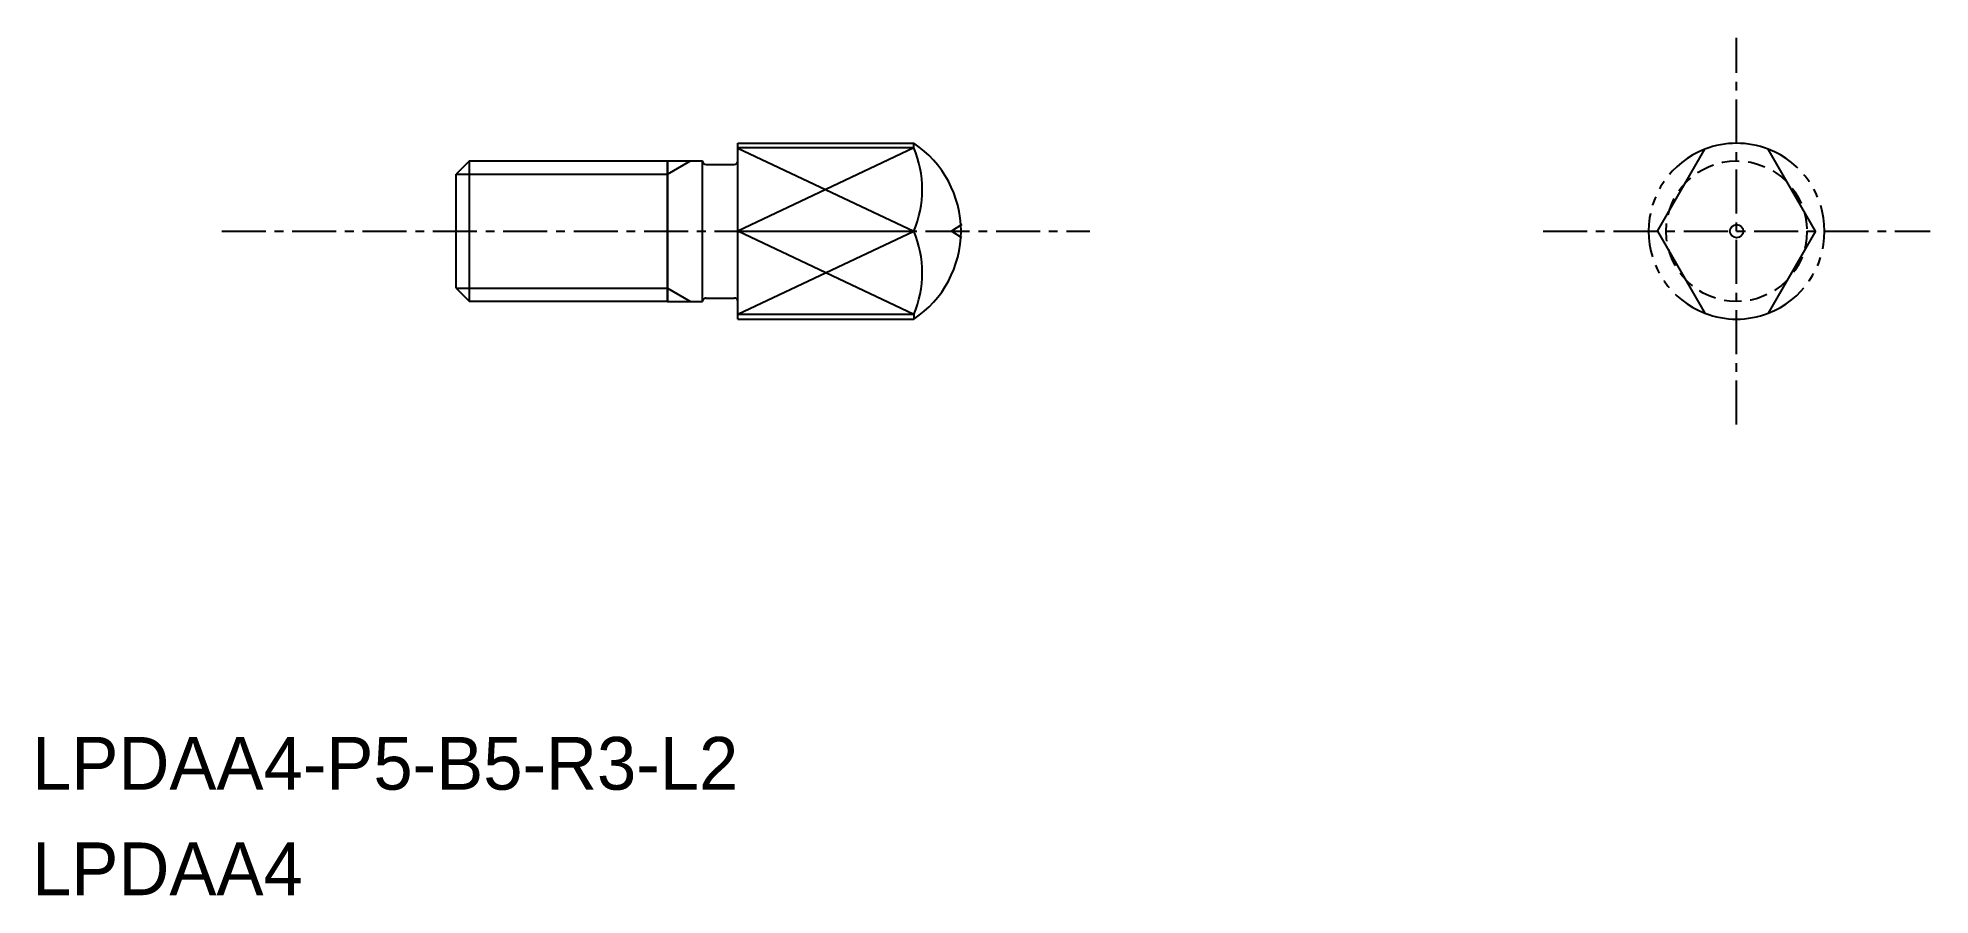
# Model space of a CAD drawing. Extents: x -2019.2 to -1965.5, y -503.1 to -478.7.
import ezdxf

# ---------------------------------------------------------------- set-up
doc = ezdxf.new("R2010")
doc.units = 0
for name, pattern in [('CENTER', [2, 1.25, -0.25, 0.25, -0.25]), ('DASHED', [0.75, 0.5, -0.25]), ('PHANTOM', [2.5, 1.25, -0.25, 0.25, -0.25, 0.25, -0.25])]:
    doc.linetypes.add(name, pattern=pattern)
doc.layers.get('0').update_dxf_attribs({"linetype": 'CONTINUOUS'})
doc.layers.add('CENTER', color=1, linetype='CENTER')

msp = doc.modelspace()

# ---------------------------------------------------------------- linework, layer by layer
for p, q in [((-1999.357, -481.678), (-1994.357, -481.678)), ((-1999.357, -486.678), (-1999.357, -481.678)), ((-1994.357, -481.809), (-1994.357, -481.678)), ((-2001.357, -486.178), (-2001.357, -482.178)), ((-2001.357, -482.178), (-2000.357, -482.178)), ((-2000.357, -486.178), (-2000.357, -482.178)), ((-2000.257, -482.278), (-1999.457, -482.278)), ((-1994.357, -481.809), (-1999.357, -481.809)), ((-1999.357, -482.178), (-1999.357, -482.178)), ((-2000.257, -486.078), (-1999.457, -486.078)), ((-2001.357, -486.178), (-2000.357, -486.178)), ((-1999.357, -486.178), (-1999.357, -486.178)), ((-1994.357, -486.548), (-1999.357, -486.548)), ((-1994.357, -486.548), (-1994.357, -486.678)), ((-1999.357, -486.678), (-1994.357, -486.678))]:
    msp.add_line(p, q)
at = {"color": 7, "linetype": 'CONTINUOUS'}
for p, q in [((-2006.978, -482.178), (-2007.357, -482.557)), ((-2006.978, -482.178), (-2001.357, -482.178)), ((-2006.978, -486.178), (-2006.978, -482.178)), ((-2001.357, -482.178), (-2001.357, -486.178)), ((-1973.223, -484.178), (-1971.877, -481.846)), ((-1968.73, -484.178), (-1970.077, -481.846)), ((-2007.357, -485.799), (-2007.357, -482.557)), ((-1999.357, -484.178), (-1994.357, -484.178)), ((-1973.223, -484.178), (-1971.877, -486.511)), ((-1968.73, -484.178), (-1970.077, -486.511)), ((-2007.357, -485.799), (-2006.978, -486.178)), ((-2001.357, -486.178), (-2006.978, -486.178))]:
    msp.add_line(p, q, dxfattribs=at)
at = {"color": 3, "linetype": 'CONTINUOUS'}
for p, q in [((-2001.357, -482.557), (-2000.7, -482.178)), ((-1994.357, -481.809), (-1999.357, -484.178)), ((-1999.357, -481.82), (-1994.357, -484.178)), ((-2007.357, -482.557), (-2001.357, -482.557)), ((-1994.357, -486.548), (-1999.357, -484.178)), ((-1999.357, -486.537), (-1994.357, -484.178)), ((-2007.357, -485.799), (-2001.357, -485.799)), ((-2001.357, -485.799), (-2000.7, -486.178))]:
    msp.add_line(p, q, dxfattribs=at)
at = {"color": 3}
for p in [(-1992.994, -483.991), (-1992.994, -484.366)]:
    msp.add_line(p, (-1993.282, -484.178), dxfattribs=at)
at = {"color": 3, "linetype": 'DASHED'}
msp.add_circle((-1970.977, -484.178), 2, dxfattribs=at)
msp.add_circle((-1970.977, -484.178), 0.188)
for centre, radius, start, end in [((-1996.015, -484.178), 3, 303.5573, 56.4427), ((-1970.977, -484.178), 2.5, 68.8998, 111.1002), ((-2000.257, -482.178), 0.1, 180, 270), ((-1999.457, -482.178), 0.1, 270, 0), ((-2000.257, -486.178), 0.1, 90, 180), ((-1999.457, -486.178), 0.1, 0, 90), ((-1970.977, -484.178), 2.5, 248.8998, 291.1002)]:
    msp.add_arc(centre, radius, start, end)
at = {"color": 7, "linetype": 'CONTINUOUS'}
for centre in [(-1997.161, -482.994), (-1997.161, -485.363)]:
    msp.add_arc(centre, 3.044, 337.0916, 22.9084, dxfattribs=at)
at = {"color": 3, "linetype": 'PHANTOM'}
for start, end in [(111.1002, 248.8998), (291.1002, 68.8998)]:
    msp.add_arc((-1970.977, -484.178), 2.5, start, end, dxfattribs=at)
at = {"layer": 'CENTER', "color": 1, "linetype": 'CENTER'}
for p, q in [((-1970.977, -489.678), (-1970.977, -478.678)), ((-2014.02, -484.178), (-1989.357, -484.178)), ((-1976.477, -484.178), (-1965.477, -484.178))]:
    msp.add_line(p, q, dxfattribs=at)

# ---------------------------------------------------------------- texts
for s, p in [('LPDAA4-P5-B5-R3-L2', (-2019.411, -500.061)), ('LPDAA4', (-2019.411, -503.061))]:
    msp.add_text(s, height=1.5).set_placement(p)

doc.saveas('drawing.dxf')
